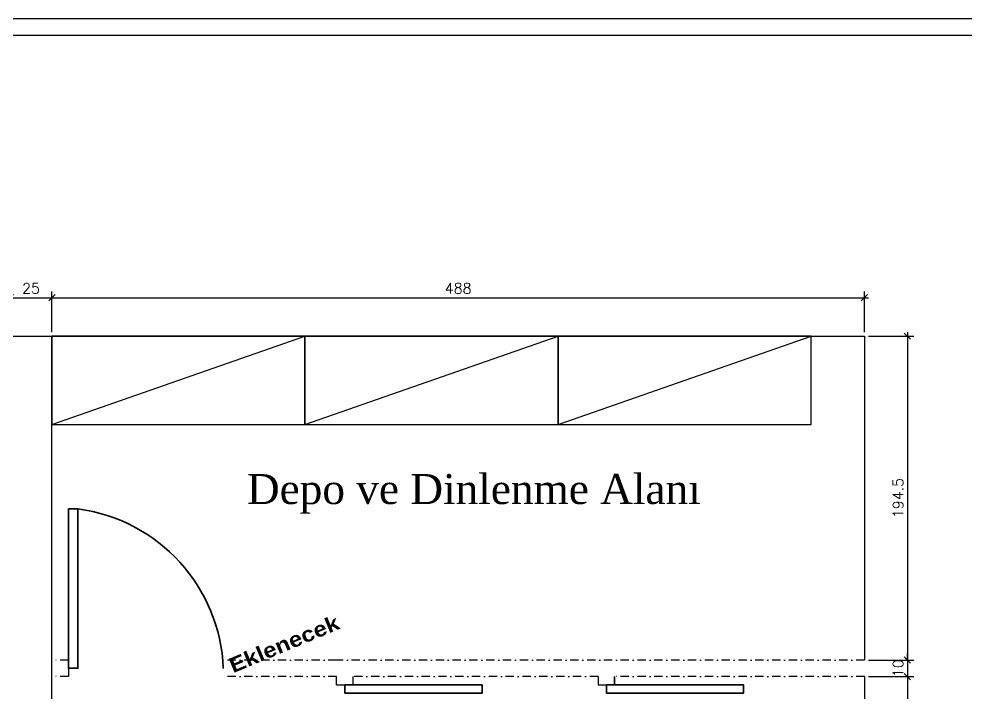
# Model space of a CAD drawing. Extents: x -454 to 2691, y -140 to 2189.
# Drawn here: x 795 to 1364, y 1655 to 2060 of the extents above; entities that cross this region are included whole.
import ezdxf

# ---------------------------------------------------------------- set-up
doc = ezdxf.new("R2010")
doc.units = 0
doc.header["$PDMODE"] = 3
doc.linetypes.add('DASHDOT', pattern=[1, 0.5, -0.25, 0, -0.25])
doc.layers.get('0').update_dxf_attribs({"linetype": 'CONTINUOUS'})
doc.layers.get('DEFPOINTS').update_dxf_attribs({"linetype": 'CONTINUOUS'})
for name, color, linetype in [('AKS', 1, 'DASHDOT'), ('ANTET', 7, 'CONTINUOUS'), ('Duvar', 7, 'CONTINUOUS'), ('OLCU', 7, 'CONTINUOUS')]:
    doc.layers.add(name, color=color, linetype=linetype)
doc.layers.add('TEFRIS', color=34, linetype='CONTINUOUS', lineweight=35)
doc.styles.add('OLCU YAZ.', font='romanstw.shx')
doc.styles.get("Standard").update_dxf_attribs({"font": 'arial.ttf'})
doc.dimstyles.new('CM-(S25)-O', dxfattribs={"dimscale": 2.5, "dimtxt": 2.5, "dimasz": 1.5, "dimexe": 1.5, "dimexo": 1, "dimgap": 1, "dimtad": 1, "dimdec": 1, "dimzin": 12, "dimdsep": 46, "dimtxsty": 'OLCU YAZ.', "dimblk1": 'OBLIQUE', "dimblk2": 'OBLIQUE', "dimsah": 1, "dimcen": 9, "dimdle": 1, "dimclrd": 7, "dimclre": 7, "dimclrt": 3, "dimadec": 1, "dimazin": 0, "dimtfac": 1, "dimtdec": 1, "dimtix": 1, "dimtmove": 2, "dimatfit": 3, "dimldrblk": 'OBLIQUE', "dimtolj": 1, "dimtzin": 0, "dimarcsym": 0})

# ---------------------------------------------------------------- blocks, each defined once
blk = doc.blocks.new('_OBLIQUE')
at = {"color": 0, "linetype": 'ByBlock'}
blk.add_line((-0.5, -0.5), (0.5, 0.5), dxfattribs=at)
blk = doc.blocks.new('*D18')
at = {"layer": 'DEFPOINTS', "color": 0, "transparency": 16777216}
for p in [(815.05, 1892.47), (790.05, 1869.37), (815.05, 1869.37)]:
    blk.add_point(p, dxfattribs=at)
at = {"layer": 'OLCU', "color": 7, "lineweight": -2, "transparency": 16777216}
for p, q in [((790.05, 1871.87), (790.05, 1896.22)), ((815.05, 1871.87), (815.05, 1896.22)), ((787.55, 1892.47), (817.55, 1892.47))]:
    blk.add_line(p, q, dxfattribs=at)
at = {"layer": 'OLCU', "color": 7, "lineweight": -2, "transparency": 16777216, "xscale": 3.75, "yscale": 3.75, "zscale": 3.75, "rotation": 180}
blk.add_blockref('_OBLIQUE', (790.05, 1892.47), dxfattribs=at)
at = {"layer": 'OLCU', "color": 7, "lineweight": -2, "transparency": 16777216, "xscale": 3.75, "yscale": 3.75, "zscale": 3.75}
blk.add_blockref('_OBLIQUE', (815.05, 1892.47), dxfattribs=at)
at = {"layer": 'OLCU', "color": 3, "transparency": 16777216, "insert": (802.55, 1898.1), "char_height": 6.25, "attachment_point": 5, "style": 'OLCU YAZ.'}
blk.add_mtext('\\A1;25', dxfattribs=at)
blk = doc.blocks.new('*D19')
at = {"layer": 'DEFPOINTS', "color": 0, "transparency": 16777216}
for p in [(1303.05, 1892.47), (815.05, 1869.37), (1303.05, 1869.37)]:
    blk.add_point(p, dxfattribs=at)
at = {"layer": 'OLCU', "color": 7, "lineweight": -2, "transparency": 16777216}
for p, q in [((815.05, 1871.87), (815.05, 1896.22)), ((1303.05, 1871.87), (1303.05, 1896.22)), ((812.55, 1892.47), (1305.55, 1892.47))]:
    blk.add_line(p, q, dxfattribs=at)
at = {"layer": 'OLCU', "color": 7, "lineweight": -2, "transparency": 16777216, "xscale": 3.75, "yscale": 3.75, "zscale": 3.75, "rotation": 180}
blk.add_blockref('_OBLIQUE', (815.05, 1892.47), dxfattribs=at)
at = {"layer": 'OLCU', "color": 7, "lineweight": -2, "transparency": 16777216, "xscale": 3.75, "yscale": 3.75, "zscale": 3.75}
blk.add_blockref('_OBLIQUE', (1303.05, 1892.47), dxfattribs=at)
at = {"layer": 'OLCU', "color": 3, "transparency": 16777216, "insert": (1059.05, 1898.1), "char_height": 6.25, "attachment_point": 5, "style": 'OLCU YAZ.'}
blk.add_mtext('\\A1;488', dxfattribs=at)
blk = doc.blocks.new('*D20')
at = {"layer": 'DEFPOINTS', "color": 0, "transparency": 16777216}
for p in [(1303.05, 1869.37), (1303.05, 1674.87), (1328.89, 1674.87)]:
    blk.add_point(p, dxfattribs=at)
at = {"layer": 'OLCU', "color": 7, "lineweight": -2, "transparency": 16777216}
for p, q in [((1328.89, 1871.87), (1328.89, 1672.37)), ((1305.55, 1869.37), (1332.64, 1869.37)), ((1305.55, 1674.87), (1332.64, 1674.87))]:
    blk.add_line(p, q, dxfattribs=at)
at = {"layer": 'OLCU', "color": 7, "lineweight": -2, "transparency": 16777216, "xscale": 3.75, "yscale": 3.75, "zscale": 3.75}
for p, rotation in [((1328.89, 1869.37), 90), ((1328.89, 1674.87), 270)]:
    blk.add_blockref('_OBLIQUE', p, dxfattribs=dict(at, rotation=rotation))
at = {"layer": 'OLCU', "color": 3, "transparency": 16777216, "insert": (1323.27, 1772.12), "char_height": 6.25, "attachment_point": 5, "rotation": 90, "style": 'OLCU YAZ.'}
blk.add_mtext('\\A1;194.5', dxfattribs=at)
blk = doc.blocks.new('*D21')
at = {"layer": 'DEFPOINTS', "color": 0, "transparency": 16777216}
for p in [(1303.05, 1674.87), (1303.05, 1664.87), (1328.89, 1664.87)]:
    blk.add_point(p, dxfattribs=at)
at = {"layer": 'OLCU', "color": 7, "lineweight": -2, "transparency": 16777216}
for p, q in [((1328.89, 1674.87), (1328.89, 1678.62)), ((1305.55, 1674.87), (1332.64, 1674.87)), ((1328.89, 1674.87), (1328.89, 1664.87)), ((1305.55, 1664.87), (1332.64, 1664.87)), ((1328.89, 1664.87), (1328.89, 1661.12))]:
    blk.add_line(p, q, dxfattribs=at)
at = {"layer": 'OLCU', "color": 7, "lineweight": -2, "transparency": 16777216, "xscale": 3.75, "yscale": 3.75, "zscale": 3.75}
for p, rotation in [((1328.89, 1674.87), 270), ((1328.89, 1664.87), 90)]:
    blk.add_blockref('_OBLIQUE', p, dxfattribs=dict(at, rotation=rotation))
at = {"layer": 'OLCU', "color": 3, "transparency": 16777216, "insert": (1323.27, 1669.87), "char_height": 6.25, "attachment_point": 5, "rotation": 90, "style": 'OLCU YAZ.'}
blk.add_mtext('\\A1;10', dxfattribs=at)
blk = doc.blocks.new('*D22')
at = {"layer": 'DEFPOINTS', "color": 0, "transparency": 16777216}
for p in [(1303.05, 1664.87), (1303.05, 1574.87), (1328.89, 1574.87)]:
    blk.add_point(p, dxfattribs=at)
at = {"layer": 'OLCU', "color": 7, "lineweight": -2, "transparency": 16777216}
for p, q in [((1328.89, 1667.37), (1328.89, 1572.37)), ((1305.55, 1664.87), (1332.64, 1664.87)), ((1305.55, 1574.87), (1332.64, 1574.87))]:
    blk.add_line(p, q, dxfattribs=at)
at = {"layer": 'OLCU', "color": 7, "lineweight": -2, "transparency": 16777216, "xscale": 3.75, "yscale": 3.75, "zscale": 3.75}
for p, rotation in [((1328.89, 1664.87), 90), ((1328.89, 1574.87), 270)]:
    blk.add_blockref('_OBLIQUE', p, dxfattribs=dict(at, rotation=rotation))
at = {"layer": 'OLCU', "color": 3, "transparency": 16777216, "insert": (1323.27, 1619.87), "char_height": 6.25, "attachment_point": 5, "rotation": 90, "style": 'OLCU YAZ.'}
blk.add_mtext('\\A1;90', dxfattribs=at)

msp = doc.modelspace()

# ---------------------------------------------------------------- linework, layer by layer
for p, q in [((815.05, 1816.37), (967.05, 1869.37)), ((967.05, 1816.37), (1119.05, 1869.37)), ((1119.05, 1816.37), (1271.05, 1869.37))]:
    msp.add_line(p, q)
for points in [[(-291.14, -10.1), (2588.86, -10.1), (2588.86, 2059.9), (-291.14, 2059.9)], [(-281.14, -0.1), (2578.86, -0.1), (2578.86, 2049.9), (-281.14, 2049.9)], [(815.05, 1816.37), (967.05, 1816.37), (967.05, 1869.37), (815.05, 1869.37)], [(967.05, 1816.37), (1119.05, 1816.37), (1119.05, 1869.37), (967.05, 1869.37)], [(1119.05, 1816.37), (1271.05, 1816.37), (1271.05, 1869.37), (1119.05, 1869.37)]]:
    msp.add_lwpolyline(points, close=True)
at = {"layer": 'AKS', "color": 2, "ltscale": 10}
for p, q in [((825.05, 1674.87), (815.05, 1674.87)), ((986.05, 1674.87), (918.02, 1674.87)), ((1303.05, 1674.87), (986.05, 1674.87)), ((825.05, 1664.87), (815.05, 1664.87)), ((986.05, 1664.87), (918.02, 1664.87)), ((986.05, 1659.87), (986.05, 1664.87)), ((1143.05, 1664.87), (996.05, 1664.87)), ((996.05, 1659.87), (996.05, 1664.87)), ((1143.05, 1664.87), (1143.05, 1659.87)), ((1303.05, 1664.87), (1153.05, 1664.87)), ((1153.05, 1664.87), (1153.05, 1659.87)), ((1153.05, 1659.87), (1153.05, 1664.87)), ((986.05, 1659.87), (996.05, 1659.87)), ((1143.05, 1659.87), (1153.05, 1659.87))]:
    msp.add_line(p, q, dxfattribs=at)
at = {"layer": 'Duvar'}
for p, q in [((357.05, 1869.37), (1303.05, 1869.37)), ((815.05, 1674.87), (815.05, 1869.37)), ((1303.05, 1869.37), (1303.05, 1674.87)), ((815.05, 1550.87), (815.05, 1674.87)), ((1303.05, 1664.87), (1303.05, 1574.87))]:
    msp.add_line(p, q, dxfattribs=at)
at = {"layer": 'OLCU'}
msp.add_line((825.05, 1674.87), (825.05, 1664.87), dxfattribs=at)
at = {"layer": 'TEFRIS'}
for points in [[(825.05, 1669.87), (830.69, 1669.87), (830.69, 1765.65), (825.05, 1765.65)], [(991.05, 1659.87), (991.05, 1655.02), (1073.48, 1655.02), (1073.48, 1659.87)], [(1148.05, 1659.87), (1148.05, 1655.02), (1230.48, 1655.02), (1230.48, 1659.87)]]:
    msp.add_lwpolyline(points, close=True, dxfattribs=at)
msp.add_arc((817.32, 1665.76), 100.78, 2.3362, 82.3787, dxfattribs=at)

# ---------------------------------------------------------------- texts
at = {"layer": 'ANTET', "color": 255, "insert": (920.43, 1675.2), "char_height": 8.9716, "attachment_point": 1, "rotation": 22.5658, "style": 'OLCU YAZ.'}
msp.add_mtext_dynamic_manual_height_columns('{\\fArial Black|b0|i0|c162|p34;Eklenecek}', width=84.0491, gutter_width=49.84, heights=[0], dxfattribs=at)
at = {"layer": 'Duvar', "color": 0, "insert": (932.2, 1786.55), "char_height": 18, "attachment_point": 1}
msp.add_mtext('{\\fTimes New Roman|b0|i0|c162|p18;Depo ve Dinlenme Alanı}', dxfattribs=at)

# ---------------------------------------------------------------- dimensions: what is measured, and where the dimension line sits
at = {"layer": 'OLCU'}
for base, p1, p2, picture, middle in [((815.05, 1892.47), (790.05, 1869.37), (815.05, 1869.37), '*D18', (802.55, 1898.1)), ((1303.05, 1892.47), (815.05, 1869.37), (1303.05, 1869.37), '*D19', (1059.05, 1898.1))]:
    dim = msp.add_linear_dim(base=base, p1=p1, p2=p2, dimstyle='CM-(S25)-O', dxfattribs=at)
    dim.commit()
    dim.dimension.update_dxf_attribs({"geometry": picture, "text_midpoint": middle})
for base, p1, p2, picture, middle in [((1328.89, 1674.87), (1303.05, 1869.37), (1303.05, 1674.87), '*D20', (1323.27, 1772.12)), ((1328.89, 1664.87), (1303.05, 1674.87), (1303.05, 1664.87), '*D21', (1323.27, 1669.87)), ((1328.89, 1574.87), (1303.05, 1664.87), (1303.05, 1574.87), '*D22', (1323.27, 1619.87))]:
    dim = msp.add_linear_dim(base=base, p1=p1, p2=p2, angle=90, dimstyle='CM-(S25)-O', dxfattribs=at)
    dim.commit()
    dim.dimension.update_dxf_attribs({"geometry": picture, "text_midpoint": middle})

doc.saveas('drawing.dxf')
